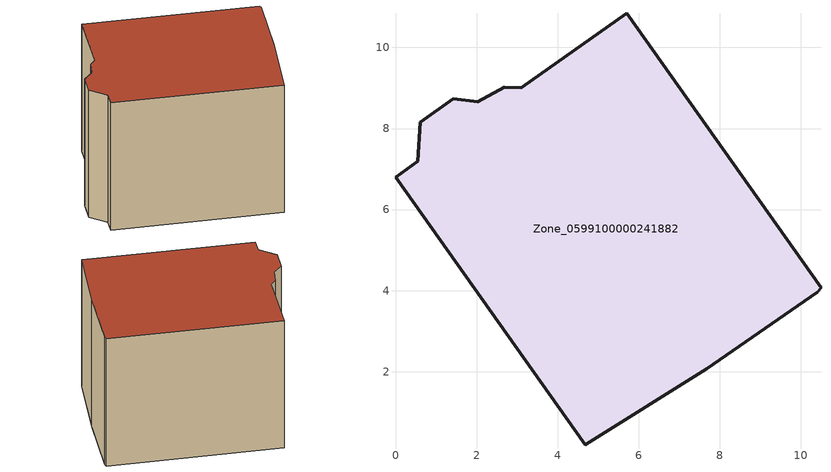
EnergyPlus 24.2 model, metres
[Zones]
Zone_0599100000241882
 floor ground (C_G): 10.5,4.07 10.41,3.96 7.67,2.08 4.68,0.2 0,6.8 0.55,7.19 0.61,8.16 1.42,8.74 2.02,8.67 2.69,9.02 3.1,9 5.7,10.84 z0
 wall outside (C_F): 1.42,8.74 0.61,8.16 0.55,7.19 0,6.8 4.68,0.2 7.67,2.08 10.41,3.96 10.5,4.07 5.7,10.84 3.1,9 2.69,9.02 2.02,8.67 1.42,8.74 z0:6.82
 roof outside (C_R): 10.41,3.96 10.5,4.07 5.7,10.84 3.1,9 2.69,9.02 2.02,8.67 1.42,8.74 0.61,8.16 0.55,7.19 0,6.8 4.68,0.2 7.67,2.08 z6.82
[BUILDING]
Pand.0599100000241882: North Axis=0; Terrain=City; Loads Convergence Tolerance Value=0.04; Temperature Convergence Tolerance Value=0.4; Solar Distribution=FullExterior; Maximum Number of Warmup Days=25; Minimum Number of Warmup Days=1
[Site:Location]
Rotterdam.The.Hague.AP_ZH_NLD Design_Conditions: Latitude=51.96; Longitude=4.45; Time Zone=1; Elevation=-4.5
[SITE:GROUNDTEMPERATURE:BUILDINGSURFACE]
18, 18, 18, 18, 18, 18, 18, 18, 18, 18, 18, 18
[MATERIAL] Thermal Absorptance=0.9; Solar Absorptance=0.7; Visible Absorptance=0.7
Name | Roughness | Thickness | Conductivity | Density | Specific Heat
G.D.1965 | MediumSmooth | 0.15 | 1 | 540 | 1210
F.D.1965 | Rough | 0.3 | 0.857143 | 1920 | 840
R.D.1965 | MediumRough | 0.2 | 0.08 | 1500 | 1000
[CONSTRUCTION]
C_G: G.D.1965
C_F: F.D.1965
C_R: R.D.1965
[ZONE]
Zone_0599100000241882: Type=1; Multiplier=1; Ceiling Height=Autocalculate; Volume=Autocalculate; Floor Area=autocalculate; Part of Total Floor Area=Yes
[ZONEINFILTRATION:DESIGNFLOWRATE]
Infil_Zone_0599100000241882: Zone or ZoneList or Space or SpaceList=Zone_0599100000241882; Schedule=AlwaysOn; Design Flow Rate Calculation Method=Flow/Area; Flow Rate per Floor Area=0.0042; Constant Term Coefficient=1; Temperature Term Coefficient=0; Velocity Term Coefficient=0; Velocity Squared Term Coefficient=0
[HVACTEMPLATE:ZONE:IDEALLOADSAIRSYSTEM]
Zone_0599100000241882: Maximum Heating Supply Air Temperature=50; Minimum Cooling Supply Air Temperature=13; Maximum Heating Supply Air Humidity Ratio=0.0156; Minimum Cooling Supply Air Humidity Ratio=0.0077; Heating Limit=NoLimit; Cooling Limit=NoLimit; Dehumidification Control Type=ConstantSensibleHeatRatio; Cooling Sensible Heat Ratio=0.7; Dehumidification Setpoint=60; Humidification Control Type=None; Humidification Setpoint=30; Outdoor Air Method=None; Outdoor Air Flow Rate per Person=0.00944; Outdoor Air Flow Rate per Zone Floor Area=0; Outdoor Air Flow Rate per Zone=0; Demand Controlled Ventilation Type=None; Outdoor Air Economizer Type=NoEconomizer; Heat Recovery Type=None; Sensible Heat Recovery Effectiveness=0.7; Latent Heat Recovery Effectiveness=0.65
[ZONECONTROL:THERMOSTAT]
ThermostatControl_Zone_0599100000241882: Zone or ZoneList=Zone_0599100000241882; Control Type Schedule=DualSetpointControlType; Control 1=Thermostat_Zone_0599100000241882; Temperature Difference Between Cutout And Setpoint=0
[THERMOSTATSETPOINT:DUALSETPOINT]
Thermostat_Zone_0599100000241882: Heating Setpoint Temperature Schedule=HeatingSetpoint_Zone_0599100000241882; Cooling Setpoint Temperature Schedule=CoolingSetpoint_Zone_0599100000241882
[SCHEDULE:COMPACT]
HeatingSetpoint_Zone_0599100000241882: Through: 12/31, For: AllDays, Until: 24:00, 21
CoolingSetpoint_Zone_0599100000241882: Through: 12/31, For: AllDays, Until: 24:00, 24
DualSetpointControlType: Through: 12/31, For: AllDays, Until: 24:00, 4
AlwaysOn: Through: 12/31, For: AllDays, Until: 24:00, 1
